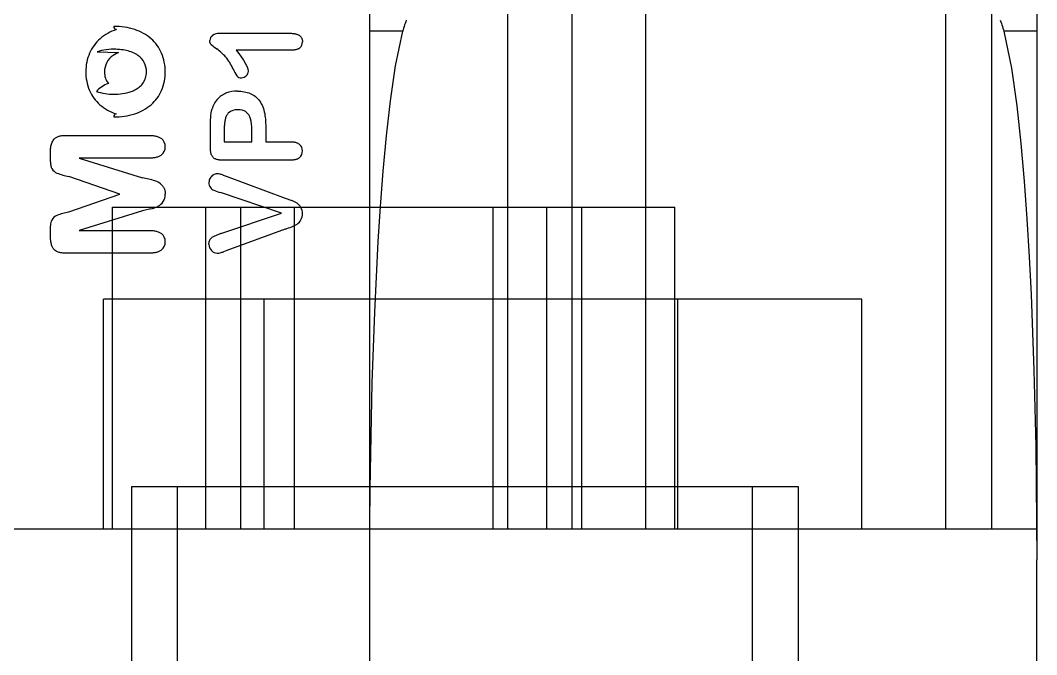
# Model space of a CAD drawing. Extents: x 0 to 171, y 0 to 414.
# Drawn here: x 122.68 to 144.65, y 167.72 to 181.44 of the extents above; entities that cross this region are included whole.
import ezdxf

# ---------------------------------------------------------------- set-up
doc = ezdxf.new("R2010")
doc.units = 0
doc.layers.add('-15N-THT. THIẾT BỊ ĐÓNG MỞ', color=40, linetype='CONTINUOUS')

# ---------------------------------------------------------------- blocks, each defined once
blk = doc.blocks.new('06 - N - SC VSD ATV630U75~D11N4')
at = {"layer": '-15N-THT. THIẾT BỊ ĐÓNG MỞ'}
for p, q in [((44.734, -40.166), (44.734, -13.819)), ((59.15, -13.819), (59.15, -37.18)), ((47.716, -36.512), (47.716, -21.599)), ((49.108, -36.512), (49.108, -21.599)), ((50.699, -36.512), (50.699, -21.599)), ((57.176, -21.599), (57.176, -36.512)), ((58.179, -36.512), (58.179, -21.599)), ((39.2, -25.646), (39.2, -25.646)), ((45.463, -25.681), (45.453, -25.715)), ((45.473, -25.647), (45.463, -25.681)), ((45.484, -25.613), (45.473, -25.647)), ((45.496, -25.579), (45.484, -25.613)), ((45.508, -25.546), (45.496, -25.579)), ((45.521, -25.513), (45.508, -25.546)), ((58.363, -25.513), (58.375, -25.546)), ((58.375, -25.546), (58.387, -25.579)), ((58.387, -25.579), (58.399, -25.613)), ((58.399, -25.613), (58.41, -25.647)), ((58.41, -25.647), (58.42, -25.681)), ((58.42, -25.681), (58.43, -25.715)), ((38.901, -25.911), (38.901, -25.911)), ((39.253, -25.714), (39.253, -25.714)), ((39.649, -25.715), (39.649, -25.715)), ((40.004, -25.912), (40.004, -25.912)), ((41.331, -25.837), (41.331, -25.837)), ((41.481, -25.793), (43.008, -25.793)), ((41.481, -25.793), (41.481, -25.793)), ((43.008, -25.793), (43.024, -25.794)), ((43.008, -25.793), (43.008, -25.793)), ((43.024, -25.794), (43.04, -25.794)), ((43.04, -25.794), (43.055, -25.795)), ((43.055, -25.795), (43.071, -25.796)), ((43.071, -25.796), (43.086, -25.798)), ((43.086, -25.798), (43.101, -25.8)), ((43.101, -25.8), (43.115, -25.803)), ((43.115, -25.803), (43.129, -25.806)), ((43.129, -25.806), (43.143, -25.81)), ((43.143, -25.81), (43.157, -25.814)), ((43.157, -25.814), (43.17, -25.819)), ((43.17, -25.819), (43.182, -25.824)), ((43.182, -25.824), (43.194, -25.83)), ((43.194, -25.83), (43.205, -25.837)), ((43.205, -25.837), (43.215, -25.844)), ((43.215, -25.844), (43.225, -25.852)), ((43.225, -25.852), (43.234, -25.86)), ((43.234, -25.86), (43.242, -25.87)), ((43.242, -25.87), (43.249, -25.879)), ((43.249, -25.879), (43.255, -25.89)), ((43.255, -25.89), (43.261, -25.901)), ((43.261, -25.901), (43.266, -25.912)), ((43.266, -25.912), (43.269, -25.924)), ((43.269, -25.924), (43.272, -25.937)), ((45.443, -25.749), (44.734, -25.749)), ((45.285, -26.497), (45.444, -25.749)), ((45.453, -25.715), (45.443, -25.749)), ((58.43, -25.715), (58.44, -25.749)), ((59.15, -25.749), (58.44, -25.749)), ((58.44, -25.749), (58.607, -26.55)), ((39.089, -26.143), (39.035, -26.148)), ((39.144, -26.14), (39.089, -26.143)), ((39.2, -26.139), (39.144, -26.14)), ((39.2, -26.139), (39.2, -26.139)), ((39.24, -26.14), (39.2, -26.139)), ((39.281, -26.141), (39.24, -26.14)), ((39.32, -26.144), (39.281, -26.141)), ((39.359, -26.148), (39.32, -26.144)), ((39.397, -26.153), (39.359, -26.148)), ((41.275, -25.956), (41.275, -25.949)), ((41.275, -25.949), (41.275, -25.949)), ((41.276, -25.963), (41.275, -25.956)), ((41.276, -25.97), (41.276, -25.963)), ((41.277, -25.977), (41.276, -25.97)), ((41.277, -25.983), (41.277, -25.977)), ((41.278, -25.99), (41.277, -25.983)), ((41.28, -25.996), (41.278, -25.99)), ((41.281, -26.002), (41.28, -25.996)), ((41.283, -26.008), (41.281, -26.002)), ((41.285, -26.013), (41.283, -26.008)), ((41.287, -26.018), (41.285, -26.013)), ((41.29, -26.023), (41.287, -26.018)), ((41.292, -26.027), (41.29, -26.023)), ((41.296, -26.032), (41.292, -26.027)), ((41.299, -26.035), (41.296, -26.032)), ((41.299, -26.035), (41.299, -26.035)), ((41.427, -26.133), (41.427, -26.133)), ((43.144, -26.147), (43.133, -26.149)), ((43.156, -26.144), (43.144, -26.147)), ((43.166, -26.14), (43.156, -26.144)), ((43.177, -26.136), (43.166, -26.14)), ((43.186, -26.131), (43.177, -26.136)), ((43.196, -26.126), (43.186, -26.131)), ((43.205, -26.12), (43.196, -26.126)), ((43.213, -26.114), (43.205, -26.12)), ((43.221, -26.107), (43.213, -26.114)), ((43.221, -26.107), (43.221, -26.107)), ((43.272, -25.937), (43.274, -25.95)), ((43.274, -25.95), (43.275, -25.963)), ((43.275, -25.963), (43.276, -25.976)), ((43.276, -25.976), (43.276, -25.976)), ((38.674, -26.222), (38.674, -26.222)), ((38.885, -26.177), (38.839, -26.192)), ((38.839, -26.192), (39.298, -26.209)), ((38.933, -26.165), (38.885, -26.177)), ((38.983, -26.156), (38.933, -26.165)), ((39.035, -26.148), (38.983, -26.156)), ((39.218, -26.249), (39.183, -26.272)), ((39.183, -26.272), (39.183, -26.272)), ((39.257, -26.228), (39.218, -26.249)), ((39.298, -26.209), (39.257, -26.228)), ((39.435, -26.159), (39.397, -26.153)), ((39.471, -26.167), (39.435, -26.159)), ((39.506, -26.176), (39.471, -26.167)), ((39.54, -26.186), (39.506, -26.176)), ((39.573, -26.197), (39.54, -26.186)), ((39.605, -26.21), (39.573, -26.197)), ((39.635, -26.224), (39.605, -26.21)), ((39.664, -26.239), (39.635, -26.224)), ((39.692, -26.255), (39.664, -26.239)), ((39.718, -26.272), (39.692, -26.255)), ((39.718, -26.272), (39.718, -26.272)), ((40.231, -26.222), (40.231, -26.222)), ((41.615, -26.304), (41.615, -26.304)), ((43.06, -26.156), (41.846, -26.156)), ((41.846, -26.156), (41.901, -26.229)), ((41.846, -26.156), (41.846, -26.156)), ((41.901, -26.229), (41.952, -26.301)), ((41.952, -26.301), (42, -26.372)), ((43.072, -26.156), (43.06, -26.156)), ((43.06, -26.156), (43.06, -26.156)), ((43.085, -26.155), (43.072, -26.156)), ((43.097, -26.155), (43.085, -26.155)), ((43.109, -26.153), (43.097, -26.155)), ((43.121, -26.152), (43.109, -26.153)), ((43.133, -26.149), (43.121, -26.152)), ((41.776, -26.561), (41.776, -26.561)), ((42, -26.372), (42.041, -26.44)), ((42.041, -26.44), (42.075, -26.504)), ((42.075, -26.504), (42.098, -26.563)), ((42.098, -26.563), (42.106, -26.612)), ((45.177, -27.251), (45.285, -26.497)), ((58.607, -26.55), (58.721, -27.362)), ((38.592, -26.627), (38.592, -26.627)), ((38.997, -26.627), (38.997, -26.627)), ((39.904, -26.627), (39.904, -26.627)), ((40.31, -26.627), (40.31, -26.627)), ((41.858, -26.713), (41.858, -26.713)), ((41.958, -26.755), (41.958, -26.755)), ((42.062, -26.712), (42.062, -26.712)), ((42.106, -26.612), (42.106, -26.612)), ((39.08, -26.881), (39.08, -26.881)), ((39.629, -27.03), (39.655, -27.017)), ((39.655, -27.017), (39.68, -27.003)), ((39.68, -27.003), (39.703, -26.989)), ((39.703, -26.989), (39.726, -26.973)), ((39.726, -26.973), (39.748, -26.957)), ((39.748, -26.957), (39.768, -26.94)), ((39.768, -26.94), (39.786, -26.922)), ((39.786, -26.922), (39.804, -26.904)), ((39.804, -26.904), (39.82, -26.884)), ((39.82, -26.884), (39.82, -26.884)), ((38.672, -27.029), (38.672, -27.029)), ((38.822, -27.05), (38.822, -27.05)), ((39.2, -27.11), (39.2, -27.11)), ((39.574, -27.052), (39.602, -27.041)), ((39.574, -27.052), (39.574, -27.052)), ((39.602, -27.041), (39.629, -27.03)), ((40.23, -27.029), (40.23, -27.029)), ((41.433, -27.223), (41.433, -27.223)), ((41.622, -27.09), (41.622, -27.09)), ((41.874, -27.044), (41.911, -27.045)), ((41.874, -27.044), (41.874, -27.044)), ((41.911, -27.045), (41.946, -27.047)), ((41.946, -27.047), (41.982, -27.051)), ((41.982, -27.051), (42.016, -27.056)), ((42.016, -27.056), (42.05, -27.063)), ((42.05, -27.063), (42.083, -27.072)), ((42.083, -27.072), (42.115, -27.082)), ((42.115, -27.082), (42.146, -27.094)), ((42.146, -27.094), (42.176, -27.108)), ((42.176, -27.108), (42.204, -27.124)), ((42.204, -27.124), (42.232, -27.141)), ((42.232, -27.141), (42.258, -27.16)), ((42.258, -27.16), (42.283, -27.181)), ((42.283, -27.181), (42.306, -27.204)), ((42.306, -27.204), (42.328, -27.228)), ((42.328, -27.228), (42.349, -27.256)), ((42.328, -27.228), (42.328, -27.228)), ((38.897, -27.338), (38.897, -27.338)), ((40.002, -27.338), (40.002, -27.338)), ((41.312, -27.472), (41.322, -27.43)), ((41.322, -27.43), (41.322, -27.43)), ((41.882, -27.446), (41.882, -27.446)), ((42.349, -27.256), (42.369, -27.285)), ((42.369, -27.285), (42.387, -27.316)), ((42.387, -27.316), (42.403, -27.349)), ((42.403, -27.349), (42.418, -27.382)), ((42.418, -27.382), (42.431, -27.418)), ((42.431, -27.418), (42.442, -27.454)), ((42.442, -27.454), (42.452, -27.491)), ((45.092, -28.011), (45.177, -27.251)), ((58.721, -27.362), (58.808, -28.177)), ((39.2, -27.603), (39.2, -27.603)), ((39.248, -27.535), (39.248, -27.535)), ((39.65, -27.536), (39.65, -27.536)), ((41.288, -27.721), (41.29, -27.667)), ((41.29, -27.667), (41.293, -27.615)), ((41.293, -27.615), (41.298, -27.565)), ((41.298, -27.565), (41.304, -27.517)), ((41.304, -27.517), (41.312, -27.472)), ((41.602, -27.675), (41.598, -27.695)), ((41.606, -27.656), (41.602, -27.675)), ((41.611, -27.637), (41.606, -27.656)), ((41.616, -27.619), (41.611, -27.637)), ((41.623, -27.602), (41.616, -27.619)), ((41.629, -27.586), (41.623, -27.602)), ((41.637, -27.571), (41.629, -27.586)), ((41.645, -27.557), (41.637, -27.571)), ((41.654, -27.545), (41.645, -27.557)), ((41.663, -27.533), (41.654, -27.545)), ((41.672, -27.523), (41.663, -27.533)), ((41.672, -27.523), (41.672, -27.523)), ((42.057, -27.495), (42.057, -27.495)), ((42.154, -27.639), (42.154, -27.639)), ((42.452, -27.491), (42.46, -27.53)), ((42.46, -27.53), (42.466, -27.569)), ((42.466, -27.569), (42.472, -27.609)), ((42.472, -27.609), (42.476, -27.65)), ((42.476, -27.65), (42.479, -27.692)), ((41.287, -27.777), (41.288, -27.721)), ((41.287, -28.285), (41.287, -27.777)), ((41.287, -27.777), (41.287, -27.777)), ((41.586, -27.826), (41.585, -27.849)), ((41.585, -27.849), (41.585, -27.873)), ((41.585, -27.873), (41.585, -27.873)), ((41.585, -27.873), (41.585, -28.139)), ((41.588, -27.781), (41.586, -27.803)), ((41.586, -27.803), (41.586, -27.826)), ((41.59, -27.759), (41.588, -27.781)), ((41.592, -27.737), (41.59, -27.759)), ((41.595, -27.716), (41.592, -27.737)), ((41.598, -27.695), (41.595, -27.716)), ((42.182, -27.873), (42.182, -27.873)), ((42.182, -28.139), (42.182, -27.873)), ((42.479, -27.692), (42.48, -27.734)), ((42.48, -27.734), (42.481, -27.777)), ((42.481, -27.777), (42.481, -28.139)), ((42.481, -27.777), (42.481, -27.777)), ((37.876, -28.128), (37.887, -28.109)), ((37.887, -28.109), (37.899, -28.091)), ((37.899, -28.091), (37.909, -28.078)), ((37.899, -28.091), (37.899, -28.091)), ((37.909, -28.078), (37.921, -28.066)), ((37.921, -28.066), (37.934, -28.056)), ((37.934, -28.056), (37.948, -28.046)), ((37.948, -28.046), (37.964, -28.037)), ((37.964, -28.037), (37.98, -28.03)), ((37.98, -28.03), (37.997, -28.023)), ((37.997, -28.023), (38.015, -28.018)), ((38.015, -28.018), (38.033, -28.013)), ((38.033, -28.013), (38.053, -28.009)), ((38.053, -28.009), (38.073, -28.006)), ((38.073, -28.006), (38.093, -28.004)), ((38.093, -28.004), (38.114, -28.002)), ((38.114, -28.002), (38.135, -28.001)), ((38.135, -28.001), (38.156, -28.001)), ((38.156, -28.001), (39.974, -28.001)), ((38.156, -28.001), (38.156, -28.001)), ((39.974, -28.001), (39.993, -28.001)), ((39.974, -28.001), (39.974, -28.001)), ((39.993, -28.001), (40.013, -28.002)), ((40.013, -28.002), (40.032, -28.003)), ((40.032, -28.003), (40.051, -28.005)), ((40.051, -28.005), (40.069, -28.007)), ((40.069, -28.007), (40.087, -28.01)), ((40.087, -28.01), (40.105, -28.014)), ((40.105, -28.014), (40.122, -28.018)), ((40.122, -28.018), (40.138, -28.023)), ((40.138, -28.023), (40.155, -28.029)), ((40.155, -28.029), (40.17, -28.036)), ((40.17, -28.036), (40.185, -28.043)), ((40.185, -28.043), (40.2, -28.051)), ((40.2, -28.051), (40.213, -28.06)), ((40.213, -28.06), (40.226, -28.069)), ((40.226, -28.069), (40.226, -28.069)), ((45.023, -28.772), (45.092, -28.011)), ((37.83, -28.334), (37.831, -28.309)), ((37.83, -28.499), (37.83, -28.334)), ((37.83, -28.334), (37.83, -28.334)), ((37.831, -28.309), (37.832, -28.284)), ((37.832, -28.284), (37.835, -28.26)), ((37.835, -28.26), (37.839, -28.237)), ((37.839, -28.237), (37.844, -28.214)), ((37.844, -28.214), (37.85, -28.191)), ((37.85, -28.191), (37.857, -28.169)), ((37.857, -28.169), (37.866, -28.148)), ((37.866, -28.148), (37.876, -28.128)), ((40.31, -28.249), (40.31, -28.249)), ((41.288, -28.3), (41.287, -28.285)), ((41.287, -28.285), (41.287, -28.285)), ((41.288, -28.315), (41.288, -28.3)), ((41.289, -28.329), (41.288, -28.315)), ((41.291, -28.344), (41.289, -28.329)), ((41.293, -28.358), (41.291, -28.344)), ((41.585, -28.139), (41.585, -28.139)), ((41.585, -28.139), (42.182, -28.139)), ((42.182, -28.139), (42.182, -28.139)), ((42.481, -28.139), (43.034, -28.139)), ((42.481, -28.139), (42.481, -28.139)), ((43.034, -28.139), (43.049, -28.139)), ((43.034, -28.139), (43.034, -28.139)), ((43.049, -28.139), (43.062, -28.14)), ((43.062, -28.14), (43.076, -28.141)), ((43.076, -28.141), (43.09, -28.143)), ((43.09, -28.143), (43.103, -28.145)), ((43.103, -28.145), (43.116, -28.147)), ((43.116, -28.147), (43.128, -28.15)), ((43.128, -28.15), (43.141, -28.154)), ((43.141, -28.154), (43.153, -28.158)), ((43.153, -28.158), (43.164, -28.163)), ((43.164, -28.163), (43.175, -28.168)), ((43.175, -28.168), (43.186, -28.174)), ((43.186, -28.174), (43.196, -28.18)), ((43.196, -28.18), (43.206, -28.188)), ((43.206, -28.188), (43.214, -28.195)), ((43.214, -28.195), (43.214, -28.195)), ((43.276, -28.337), (43.276, -28.337)), ((58.808, -28.177), (58.879, -28.993)), ((37.831, -28.522), (37.83, -28.499)), ((37.83, -28.499), (37.83, -28.499)), ((37.831, -28.545), (37.831, -28.522)), ((37.832, -28.567), (37.831, -28.545)), ((39.974, -28.492), (38.452, -28.492)), ((38.452, -28.492), (39.818, -28.915)), ((38.452, -28.492), (38.452, -28.492)), ((39.993, -28.492), (39.974, -28.492)), ((39.974, -28.492), (39.974, -28.492)), ((40.013, -28.491), (39.993, -28.492)), ((40.032, -28.49), (40.013, -28.491)), ((40.051, -28.488), (40.032, -28.49)), ((40.069, -28.486), (40.051, -28.488)), ((40.087, -28.483), (40.069, -28.486)), ((40.105, -28.479), (40.087, -28.483)), ((40.122, -28.475), (40.105, -28.479)), ((40.139, -28.47), (40.122, -28.475)), ((40.155, -28.465), (40.139, -28.47)), ((40.171, -28.458), (40.155, -28.465)), ((40.186, -28.451), (40.171, -28.458)), ((40.2, -28.443), (40.186, -28.451)), ((40.214, -28.434), (40.2, -28.443)), ((40.226, -28.424), (40.214, -28.434)), ((40.226, -28.424), (40.226, -28.424)), ((41.295, -28.372), (41.293, -28.358)), ((41.298, -28.386), (41.295, -28.372)), ((41.302, -28.399), (41.298, -28.386)), ((41.306, -28.411), (41.302, -28.399)), ((41.31, -28.424), (41.306, -28.411)), ((41.316, -28.435), (41.31, -28.424)), ((41.322, -28.446), (41.316, -28.435)), ((41.328, -28.456), (41.322, -28.446)), ((41.336, -28.466), (41.328, -28.456)), ((41.343, -28.475), (41.336, -28.466)), ((41.352, -28.484), (41.343, -28.475)), ((41.343, -28.475), (41.343, -28.475)), ((41.361, -28.492), (41.352, -28.484)), ((41.371, -28.499), (41.361, -28.492)), ((41.382, -28.505), (41.371, -28.499)), ((41.394, -28.511), (41.382, -28.505)), ((41.406, -28.516), (41.394, -28.511)), ((41.418, -28.52), (41.406, -28.516)), ((41.431, -28.524), (41.418, -28.52)), ((41.444, -28.527), (41.431, -28.524)), ((41.458, -28.53), (41.444, -28.527)), ((41.472, -28.532), (41.458, -28.53)), ((41.486, -28.533), (41.472, -28.532)), ((41.5, -28.535), (41.486, -28.533)), ((41.515, -28.535), (41.5, -28.535)), ((41.53, -28.535), (41.515, -28.535)), ((43.037, -28.535), (41.53, -28.535)), ((41.53, -28.535), (41.53, -28.535)), ((43.051, -28.535), (43.037, -28.535)), ((43.037, -28.535), (43.037, -28.535)), ((43.065, -28.535), (43.051, -28.535)), ((43.078, -28.534), (43.065, -28.535)), ((43.092, -28.532), (43.078, -28.534)), ((43.105, -28.53), (43.092, -28.532)), ((43.118, -28.528), (43.105, -28.53)), ((43.131, -28.525), (43.118, -28.528)), ((43.143, -28.521), (43.131, -28.525)), ((43.155, -28.517), (43.143, -28.521)), ((43.166, -28.513), (43.155, -28.517)), ((43.177, -28.508), (43.166, -28.513)), ((43.188, -28.502), (43.177, -28.508)), ((43.198, -28.495), (43.188, -28.502)), ((43.207, -28.488), (43.198, -28.495)), ((43.216, -28.481), (43.207, -28.488)), ((43.216, -28.481), (43.216, -28.481)), ((37.833, -28.588), (37.832, -28.567)), ((37.835, -28.609), (37.833, -28.588)), ((37.838, -28.63), (37.835, -28.609)), ((37.841, -28.649), (37.838, -28.63)), ((37.845, -28.668), (37.841, -28.649)), ((37.849, -28.686), (37.845, -28.668)), ((37.854, -28.702), (37.849, -28.686)), ((37.86, -28.717), (37.854, -28.702)), ((37.86, -28.717), (37.86, -28.717)), ((44.965, -29.535), (45.023, -28.772)), ((37.968, -28.816), (37.968, -28.816)), ((39.326, -29.274), (38.222, -28.89)), ((38.222, -28.89), (38.222, -28.89)), ((39.818, -28.915), (39.818, -28.915)), ((40.086, -28.984), (40.086, -28.984)), ((41.28, -28.926), (41.28, -28.926)), ((41.347, -28.858), (41.347, -28.858)), ((41.431, -28.833), (41.431, -28.833)), ((41.495, -28.841), (41.495, -28.841)), ((41.562, -28.861), (41.629, -28.885)), ((41.562, -28.861), (41.562, -28.861)), ((41.629, -28.885), (42.906, -29.358)), ((41.629, -28.885), (41.629, -28.885)), ((58.879, -28.993), (58.938, -29.808)), ((40.24, -29.079), (40.249, -29.089)), ((40.24, -29.079), (40.24, -29.079)), ((40.249, -29.089), (40.258, -29.1)), ((40.258, -29.1), (40.266, -29.111)), ((40.266, -29.111), (40.273, -29.122)), ((40.273, -29.122), (40.28, -29.134)), ((40.28, -29.134), (40.285, -29.146)), ((40.285, -29.146), (40.291, -29.159)), ((40.291, -29.159), (40.295, -29.172)), ((40.295, -29.172), (40.299, -29.186)), ((40.299, -29.186), (40.303, -29.2)), ((40.303, -29.2), (40.305, -29.214)), ((40.305, -29.214), (40.307, -29.229)), ((41.254, -29.019), (41.254, -29.019)), ((41.287, -29.129), (41.287, -29.129)), ((41.36, -29.187), (41.36, -29.187)), ((38.222, -29.657), (39.326, -29.274)), ((39.326, -29.274), (39.326, -29.274)), ((40.265, -29.432), (40.265, -29.432)), ((40.307, -29.229), (40.309, -29.244)), ((40.309, -29.244), (40.31, -29.258)), ((40.31, -29.258), (40.31, -29.274)), ((40.31, -29.274), (40.31, -29.274)), ((42.825, -29.682), (41.505, -29.238)), ((41.505, -29.238), (41.505, -29.238)), ((42.906, -29.358), (43.046, -29.409)), ((42.906, -29.358), (42.906, -29.358)), ((43.046, -29.409), (43.046, -29.409)), ((38.222, -29.657), (38.222, -29.657)), ((39.818, -29.632), (38.452, -30.055)), ((39.172, -29.552), (51.33, -29.552)), ((39.172, -36.512), (39.172, -29.552)), ((39.996, -29.59), (39.818, -29.632)), ((39.818, -29.632), (39.818, -29.632)), ((39.996, -29.59), (39.996, -29.59)), ((40.15, -29.534), (40.15, -29.534)), ((41.186, -36.512), (41.186, -29.552)), ((41.942, -36.512), (41.942, -29.552)), ((43.101, -29.552), (43.101, -29.552)), ((43.101, -36.512), (43.101, -29.552)), ((43.162, -29.468), (43.162, -29.468)), ((43.244, -29.557), (43.244, -29.557)), ((44.916, -30.298), (44.965, -29.535)), ((47.4, -29.552), (47.4, -29.552)), ((47.4, -36.512), (47.4, -29.552)), ((48.559, -36.512), (48.559, -29.552)), ((49.316, -36.512), (49.316, -29.552)), ((51.33, -36.512), (51.33, -29.552)), ((37.839, -29.913), (37.844, -29.883)), ((37.844, -29.883), (37.851, -29.856)), ((37.851, -29.856), (37.86, -29.832)), ((37.86, -29.832), (37.86, -29.832)), ((37.968, -29.731), (37.968, -29.731)), ((41.514, -30.125), (42.825, -29.682)), ((42.825, -29.682), (42.825, -29.682)), ((43.244, -29.828), (43.244, -29.828)), ((43.276, -29.692), (43.276, -29.692)), ((58.938, -29.808), (58.987, -30.625)), ((37.83, -30.048), (37.831, -30.012)), ((37.83, -30.213), (37.83, -30.048)), ((37.83, -30.048), (37.83, -30.048)), ((37.831, -30.012), (37.832, -29.978)), ((37.832, -29.978), (37.835, -29.945)), ((37.835, -29.945), (37.839, -29.913)), ((38.452, -30.055), (39.974, -30.055)), ((38.452, -30.055), (38.452, -30.055)), ((39.974, -30.055), (39.993, -30.055)), ((39.974, -30.055), (39.974, -30.055)), ((39.993, -30.055), (40.013, -30.056)), ((40.013, -30.056), (40.032, -30.057)), ((40.032, -30.057), (40.051, -30.059)), ((40.051, -30.059), (40.069, -30.062)), ((40.069, -30.062), (40.087, -30.065)), ((40.087, -30.065), (40.105, -30.068)), ((40.105, -30.068), (40.122, -30.073)), ((40.122, -30.073), (40.138, -30.078)), ((40.138, -30.078), (40.155, -30.083)), ((40.155, -30.083), (40.17, -30.09)), ((40.17, -30.09), (40.185, -30.097)), ((40.185, -30.097), (40.2, -30.105)), ((42.906, -30.026), (41.639, -30.492)), ((42.906, -30.026), (42.906, -30.026)), ((43.045, -29.976), (43.045, -29.976)), ((43.162, -29.917), (43.162, -29.917)), ((37.831, -30.232), (37.83, -30.213)), ((37.83, -30.213), (37.83, -30.213)), ((37.831, -30.25), (37.831, -30.232)), ((37.833, -30.268), (37.831, -30.25)), ((37.835, -30.286), (37.833, -30.268)), ((37.837, -30.304), (37.835, -30.286)), ((37.84, -30.321), (37.837, -30.304)), ((37.844, -30.338), (37.84, -30.321)), ((40.2, -30.105), (40.213, -30.114)), ((40.213, -30.114), (40.226, -30.123)), ((40.226, -30.123), (40.226, -30.123)), ((40.31, -30.302), (40.31, -30.302)), ((41.255, -30.331), (41.256, -30.32)), ((41.256, -30.32), (41.258, -30.308)), ((41.258, -30.308), (41.26, -30.297)), ((41.26, -30.297), (41.263, -30.287)), ((41.263, -30.287), (41.267, -30.277)), ((41.267, -30.277), (41.271, -30.267)), ((41.271, -30.267), (41.275, -30.257)), ((41.275, -30.257), (41.281, -30.248)), ((41.281, -30.248), (41.287, -30.24)), ((41.287, -30.24), (41.293, -30.232)), ((41.293, -30.232), (41.301, -30.225)), ((41.301, -30.225), (41.308, -30.218)), ((41.308, -30.218), (41.317, -30.212)), ((41.317, -30.212), (41.317, -30.212)), ((41.514, -30.125), (41.514, -30.125)), ((44.874, -31.061), (44.916, -30.298)), ((37.849, -30.354), (37.844, -30.338)), ((37.854, -30.37), (37.849, -30.354)), ((37.859, -30.386), (37.854, -30.37)), ((37.866, -30.401), (37.859, -30.386)), ((37.873, -30.416), (37.866, -30.401)), ((37.881, -30.43), (37.873, -30.416)), ((37.889, -30.444), (37.881, -30.43)), ((37.898, -30.457), (37.889, -30.444)), ((37.908, -30.47), (37.898, -30.457)), ((37.898, -30.457), (37.898, -30.457)), ((37.92, -30.481), (37.908, -30.47)), ((37.933, -30.492), (37.92, -30.481)), ((37.948, -30.502), (37.933, -30.492)), ((37.963, -30.511), (37.948, -30.502)), ((37.979, -30.518), (37.963, -30.511)), ((37.996, -30.525), (37.979, -30.518)), ((38.014, -30.53), (37.996, -30.525)), ((38.033, -30.535), (38.014, -30.53)), ((38.052, -30.539), (38.033, -30.535)), ((38.072, -30.542), (38.052, -30.539)), ((38.093, -30.544), (38.072, -30.542)), ((40.052, -30.543), (40.033, -30.544)), ((40.07, -30.54), (40.052, -30.543)), ((40.088, -30.537), (40.07, -30.54)), ((40.106, -30.534), (40.088, -30.537)), ((40.124, -30.53), (40.106, -30.534)), ((40.141, -30.525), (40.124, -30.53)), ((40.157, -30.519), (40.141, -30.525)), ((40.172, -30.512), (40.157, -30.519)), ((40.187, -30.505), (40.172, -30.512)), ((40.202, -30.497), (40.187, -30.505)), ((40.215, -30.488), (40.202, -30.497)), ((40.228, -30.478), (40.215, -30.488)), ((40.228, -30.478), (40.228, -30.478)), ((41.254, -30.343), (41.255, -30.331)), ((41.254, -30.354), (41.254, -30.343)), ((41.254, -30.354), (41.254, -30.354)), ((41.31, -30.492), (41.31, -30.492)), ((41.499, -30.539), (41.499, -30.539)), ((41.639, -30.492), (41.572, -30.517)), ((41.572, -30.517), (41.572, -30.517)), ((41.639, -30.492), (41.639, -30.492)), ((38.114, -30.545), (38.093, -30.544)), ((38.135, -30.546), (38.114, -30.545)), ((38.156, -30.546), (38.135, -30.546)), ((39.974, -30.546), (38.156, -30.546)), ((38.156, -30.546), (38.156, -30.546)), ((39.994, -30.546), (39.974, -30.546)), ((39.974, -30.546), (39.974, -30.546)), ((40.013, -30.546), (39.994, -30.546)), ((40.033, -30.544), (40.013, -30.546)), ((41.434, -30.546), (41.434, -30.546)), ((58.987, -30.625), (59.028, -31.444)), ((44.84, -31.824), (44.874, -31.061)), ((55.372, -31.541), (38.973, -31.541)), ((38.973, -31.541), (38.973, -31.541)), ((38.973, -36.512), (38.973, -31.541)), ((42.447, -36.512), (42.447, -31.541)), ((42.447, -31.541), (42.447, -31.541)), ((51.395, -36.512), (51.395, -31.541)), ((51.395, -31.541), (51.395, -31.541)), ((55.372, -31.541), (55.372, -31.541)), ((55.372, -36.512), (55.372, -31.541)), ((59.028, -31.444), (59.062, -32.262)), ((44.81, -32.588), (44.84, -31.824)), ((59.062, -32.262), (59.09, -33.08)), ((44.786, -33.352), (44.81, -32.588)), ((59.09, -33.08), (59.112, -33.898)), ((44.767, -34.116), (44.786, -33.352)), ((59.112, -33.898), (59.129, -34.717)), ((44.752, -34.881), (44.767, -34.116)), ((59.129, -34.717), (59.141, -35.537)), ((44.742, -35.645), (44.752, -34.881)), ((39.577, -35.592), (39.577, -35.592)), ((39.577, -35.592), (53.994, -35.592)), ((39.577, -35.592), (39.577, -47.523)), ((40.571, -35.592), (40.571, -47.286)), ((40.571, -35.592), (40.571, -47.286)), ((53, -35.592), (53, -47.286)), ((53, -35.592), (53, -47.286)), ((53.994, -35.592), (53.994, -35.592)), ((53.994, -35.592), (53.994, -47.523)), ((53.994, -35.592), (53.994, -47.523)), ((59.141, -35.537), (59.148, -36.357)), ((44.736, -36.409), (44.742, -35.645)), ((44.734, -37.174), (44.736, -36.409)), ((59.148, -36.357), (59.15, -37.177)), ((59.15, -36.512), (-42.137, -36.512)), ((38.973, -36.512), (38.973, -36.512)), ((42.447, -36.512), (42.447, -36.512)), ((43.101, -36.512), (43.101, -36.512)), ((47.4, -36.512), (47.4, -36.512)), ((47.716, -36.512), (47.716, -36.512)), ((49.108, -36.512), (49.108, -36.512)), ((50.699, -36.512), (50.699, -36.512)), ((51.395, -36.512), (51.395, -36.512)), ((55.372, -36.512), (55.372, -36.512)), ((57.176, -36.512), (57.176, -36.512)), ((58.179, -36.512), (58.179, -36.512)), ((59.15, -40.166), (59.15, -37.18))]:
    blk.add_line(p, q, dxfattribs=at)
for centre, radius, start, end in [((39.259, -25.654), 0.0604, 172.0464, 263.5369), ((39.214, -27.057), 1.412, 72.0135, 90.5695), ((39.475, -26.568), 0.872, 131.1069, 156.6402), ((39.559, -26.674), 1.008, 107.6916, 130.7565), ((39.337, -26.695), 1.029, 49.5693, 72.3203), ((39.445, -26.557), 0.854, 23.0893, 49.0894), ((41.413, -25.947), 0.137, 126.6779, 181.0502), ((41.468, -26.032), 0.238, 87.0025, 125.253), ((42.404, -24.716), 1.72, 230.0469, 235.4083), ((40.771, -27.042), 1.122, 41.1448, 54.1865), ((43.106, -25.982), 0.17, 312.8726, 2.0823), ((39.597, -26.618), 1.004, 156.7892, 180.5112), ((39.414, -26.62), 0.418, 123.6739, 180.9689), ((39.486, -26.62), 0.418, 359.0321, 56.3251), ((39.284, -26.618), 1.025, 359.4774, 22.6759), ((40.737, -27.03), 1.14, 24.2767, 39.5613), ((42.738, -26.136), 1.052, 203.8517, 213.2227), ((39.603, -26.635), 1.011, 179.5384, 202.9061), ((39.403, -26.634), 0.407, 178.9946, 217.4022), ((39.495, -26.636), 0.409, 322.6019, 1.2509), ((39.318, -26.638), 0.992, 336.8194, 0.6376), ((41.949, -26.638), 0.117, 219.407, 274.7406), ((41.961, -26.613), 0.142, 268.9579, 315.6546), ((41.968, -26.611), 0.139, 313.0547, 359.4465), ((39.249, -27.423), 0.567, 107.3545, 138.953), ((39.463, -26.691), 0.86, 203.0909, 228.7794), ((39.178, -26.012), 1.097, 251.0271, 271.1118), ((39.226, -26.033), 1.077, 268.5808, 288.8286), ((39.438, -26.684), 0.864, 310.7675, 336.4941), ((41.828, -27.568), 0.524, 138.8413, 164.6688), ((41.802, -27.546), 0.49, 111.4654, 138.7857), ((41.867, -27.716), 0.672, 89.3523, 111.3149), ((39.556, -26.571), 1.012, 229.297, 252.2857), ((39.334, -26.562), 1.024, 287.9795, 310.7361), ((41.87, -27.737), 0.292, 87.6674, 132.7006), ((41.894, -27.737), 0.292, 56.0629, 92.3076), ((39.255, -27.591), 0.0563, 96.3162, 192.2393), ((39.218, -26.174), 1.429, 269.2553, 287.582), ((41.892, -27.711), 0.271, 15.3141, 52.5605), ((41.38, -27.853), 0.803, 358.5842, 15.4412), ((40.09, -28.242), 0.22, 358.2093, 51.8245), ((40.093, -28.253), 0.217, 307.982, 1.0236), ((43.087, -28.334), 0.189, 359.3396, 47.5785), ((43.086, -28.342), 0.19, 313.1702, 1.612), ((38.035, -28.636), 0.192, 205.1071, 249.8722), ((38.627, -27.024), 1.91, 249.8263, 257.771), ((39.069, -32.408), 3.572, 73.4631, 77.9017), ((39.971, -29.341), 0.375, 44.2464, 72.1987), ((41.441, -29.021), 0.187, 149.4828, 179.4781), ((41.437, -29.014), 0.18, 119.8432, 150.8219), ((41.437, -29.004), 0.171, 91.9091, 121.6562), ((41.429, -29.113), 0.281, 76.2739, 89.476), ((41.371, -29.376), 0.55, 69.6702, 76.9313), ((41.425, -29.027), 0.171, 177.4657, 216.4447), ((41.44, -29.011), 0.193, 217.6355, 245.5962), ((42.266, -26.875), 2.483, 248.6061, 252.1416), ((40.012, -29.263), 0.305, 297.1411, 326.1706), ((40.031, -29.28), 0.279, 326.874, 1.303), ((42.84, -29.962), 0.59, 56.884, 69.5188), ((38.675, -31.688), 2.08, 102.5554, 109.8472), ((39.823, -28.877), 0.735, 283.6387, 296.5139), ((43.019, -29.681), 0.257, 28.9714, 56.1723), ((43.009, -29.684), 0.267, 358.3577, 28.3761), ((38.037, -29.913), 0.195, 110.7582, 155.2919), ((43.027, -29.71), 0.247, 303.2587, 331.5705), ((42.997, -29.699), 0.279, 332.4851, 1.4928), ((42.054, -27.432), 2.73, 288.1875, 291.2869), ((42.825, -29.398), 0.619, 290.8514, 303.0266), ((40.091, -30.296), 0.219, 358.5112, 51.9653), ((40.088, -30.306), 0.222, 309.09, 1.0752), ((41.744, -30.917), 0.825, 106.1993, 121.2218), ((41.439, -30.36), 0.185, 178.4077, 225.6227), ((41.436, -30.373), 0.174, 223.4312, 269.3626), ((41.427, -30.215), 0.331, 271.1628, 282.5668), ((41.393, -30.045), 0.504, 282.1617, 290.7037)]:
    blk.add_arc(centre, radius, start, end, dxfattribs=at)

msp = doc.modelspace()

# ---------------------------------------------------------------- block references
msp.add_blockref('06 - N - SC VSD ATV630U75~D11N4', (85.5, 206.951))

doc.saveas('drawing.dxf')
